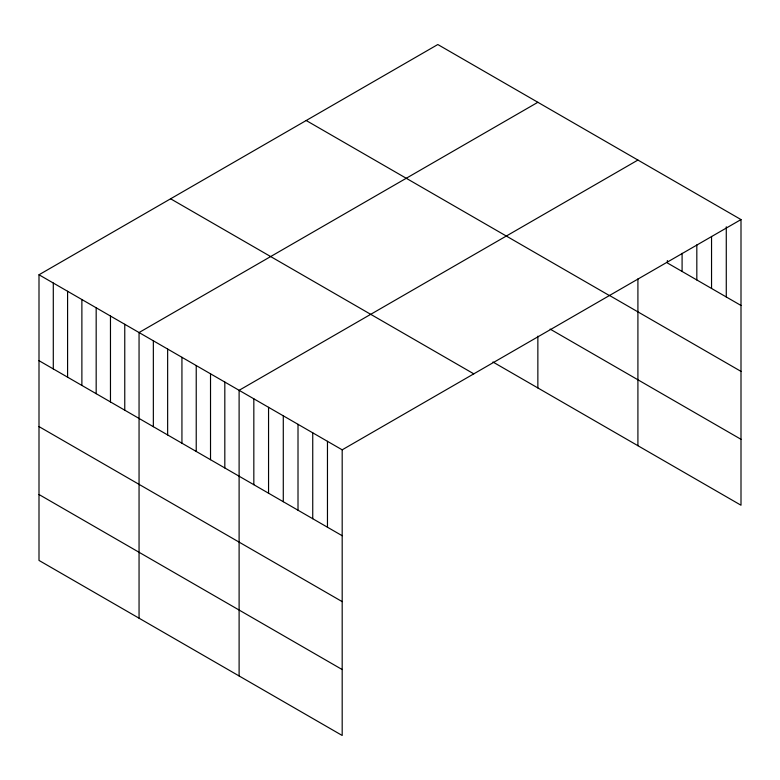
<?xml version="1.0" encoding="UTF-8"?>
<svg xmlns="http://www.w3.org/2000/svg" width="780" height="780" viewBox="0 0 780 780"><rect width="100%" height="100%" fill="white"/><g stroke="black" fill="none" stroke-linecap="round" stroke-linejoin="round"><path stroke-width="1.17" d="M39 274.774L342.186 449.826L342.186 735.472L39 560.43L39 274.774L437.814 44.528L741 219.57L741 505.225L492.94 362.008M537.859 102.287L139.054 332.543L139.054 618.189M637.913 160.056L239.109 390.312L239.109 675.958M342.186 449.826L741 219.57M741 305.468L667.368 262.957L667.368 260.54M609.326 295.366L741 371.387M306.199 120.51L609.394 295.552M550.115 329.092L741 439.306M170.605 198.793L473.801 373.844M39 360.672L342.186 535.724M39 426.592L342.186 601.633M39 494.51L342.186 669.552M726.277 226.795L726.277 296.965M711.545 236.438L711.545 288.464M696.823 244.881L696.823 279.962M682.091 253.315L682.091 271.459M637.913 278.909L637.913 445.702M537.859 336.151L537.859 387.943M327.464 441.324L327.464 527.221M312.741 432.822L312.741 518.71M298.009 424.32L298.009 510.208M283.286 415.818L283.286 501.706M268.554 407.316L268.554 493.204M253.831 398.814L253.831 484.702M224.816 382.054L224.816 467.951M210.522 373.805L210.522 459.703M196.228 365.547L196.228 451.444M181.935 357.298L181.935 443.196M167.642 349.05L167.642 434.947M153.348 340.792L153.348 426.689M124.761 324.295L124.761 410.183M110.468 316.036L110.468 401.934M96.174 307.788L96.174 393.685M81.88 299.53L81.88 385.427M67.587 291.281L67.587 377.179M53.293 283.033L53.293 368.93"/></g></svg>
